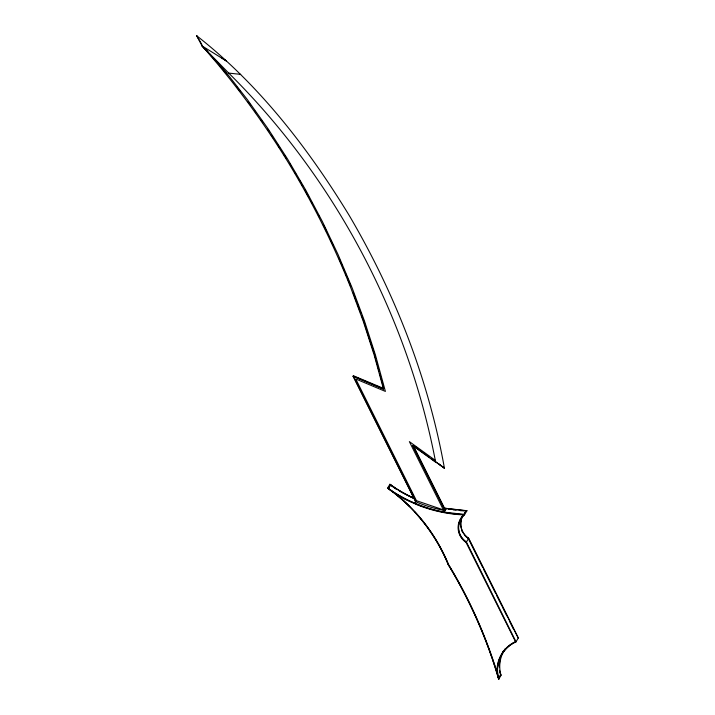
<?xml version="1.0" encoding="UTF-8"?>
<svg xmlns="http://www.w3.org/2000/svg" width="715" height="715" viewBox="0 0 715 715"><rect width="100%" height="100%" fill="white"/><g stroke="black" fill="none" stroke-linecap="round" stroke-linejoin="round"><path stroke-width="1.07" d="M202.381 45.367L202.05 45.921C233.421 81.322 261.61 119.45 286.527 159.651A829.275 815.1 30.7 0 1 350.842 287.913L363.292 321.366L374.186 355.123L383.49 389.058L353.085 376.331L353.416 375.777L383.812 388.504M383.49 389.058L353.255 376.054L415.719 501.331L414.566 503.271M505.416 648.505A32.193 31.639 30.7 0 0 501.009 675.371L498.704 679.25L495.674 669.267A480.051 471.837 30.7 0 0 448.251 564.725A174.844 171.859 30.7 0 0 394.197 493.109L387.593 488.139L389.89 484.27L395.583 488.139A139.827 137.441 30.7 0 0 413.699 498.042M435.819 461.97L444.426 468.191C428.437 379.057 395.073 293.525 349.269 215.546C308.237 148.291 259.053 84.567 196.688 35.75L202.05 45.921L225.618 71.697L247.631 99.984L268.045 128.772L287.51 158.945L305.698 190.02L322.554 221.9L338.016 254.46L352.012 287.582L364.498 321.124L375.42 354.98L385.403 391.409L355.757 378.995L416.434 500.688L443.398 509.867L409.364 441.62L435.256 460.335M444.122 512.28L446.419 508.401L466.877 510.707L464.58 514.586A17.482 17.187 30.7 0 0 466.341 542.176L468.638 538.297A17.482 17.187 30.7 0 1 462.149 517.034M448.251 564.725L448.332 564.591A174.844 171.859 30.7 0 0 441.87 550.595M498.704 679.25A32.193 31.639 30.7 0 1 516.016 641.802L518.312 637.923L468.638 538.297M353.085 376.331L415.549 501.608L416.434 500.688M460.004 510.635L463.99 510.885M221.73 57.951L226.333 60.945L202.05 45.921L228.728 73.109L240.678 74.351M415.549 501.608L418.722 502.967A139.827 137.441 30.7 0 0 445.105 510.617L412.734 445.677L435.658 462.248C407.756 315.807 334.772 177.981 228.728 73.109M413.547 498.373L402.143 492.519M398.97 490.633L401.276 492.045M387.593 488.139L393.286 492.018A139.827 137.441 30.7 0 0 411.402 501.921L417.73 504.62A139.827 137.441 30.7 0 0 464.58 514.586M415.71 447.036L417.471 448.314M423.638 452.774L425.407 454.052M431.574 458.512L433.344 459.781M413.779 446.044L429.652 457.511M431.413 458.789L444.426 468.191L438.518 463.642M389.89 484.27L395.717 488.649M394.403 487.862L390.542 484.958L388.406 488.56L394.278 492.975A174.844 171.859 30.7 0 1 409.722 506.685M395.949 489.024L396.414 489.373M468.343 538.529L466.26 536.902A17.857 17.553 30.7 0 1 464.965 535.598M205.196 48.665L208.002 51.963M209.406 53.607L211.515 56.083M220.22 66.289L225.127 72.045M225.806 72.921L227.164 74.664M236.665 86.873L240.061 91.234M248.132 101.78L250.706 105.409M254.576 110.861L255.863 112.675M261.011 119.932L262.941 122.658M267.446 129.013L269.215 131.748M270.976 134.483L273.327 138.129M277.447 144.51L279.797 148.157M283.918 154.538L286.268 158.185M196.688 35.75L201.862 44.491M518.232 638.066L468.557 538.431A17.482 17.187 30.7 0 1 463.302 514.827M468.843 539.521L482.697 567.308M483.68 569.292L489.123 580.205M490.115 582.189L495.558 593.11M496.55 595.095L501.993 606.007M502.976 607.991L506.935 615.937M509.411 620.897L513.37 628.834M516.016 641.802L466.421 542.033A17.482 17.187 30.7 0 1 464.661 514.442M413.556 446.124L445.436 510.063M412.895 445.4L445.275 510.34M353.416 375.777L354.408 377.761M381.175 431.458L382.168 433.442M387.619 444.381L388.611 446.375M392.58 454.329L395.055 459.298M399.024 467.252L400.016 469.237M405.468 480.176L406.46 482.169M410.428 490.124L412.904 495.093M353.121 292.587L356.615 301.989M357.402 304.081L360.896 313.492M361.674 315.583L363.622 320.812M363.962 321.866L374.177 353.514M499.481 670.348L499.74 671.215M500.071 672.279L501.009 675.371M499.419 670.545L500.634 674.558L498.498 678.16L495.754 669.124A480.051 471.837 30.7 0 0 492.501 659.203M374.517 354.569L375.679 358.805M376.26 360.932L377.136 364.114M377.717 366.232L379.165 371.532M379.745 373.659L380.621 376.841M381.202 378.959L383.526 387.441M464.893 512.7A17.482 17.187 30.7 0 1 466.797 510.841M465.572 511.904A17.482 17.187 30.7 0 1 466.877 510.707M498.793 679.116A32.193 31.639 30.7 0 1 516.096 641.668M446.419 508.401A139.827 137.441 30.7 0 1 443.532 507.829M444.408 508.168A139.827 137.441 30.7 0 0 446.339 508.544L465.93 510.787L463.794 514.389L444.203 512.137A139.827 137.441 30.7 0 1 417.819 504.486L411.483 501.778A139.827 137.441 30.7 0 1 393.366 491.875L388.397 488.497L390.533 484.895L395.502 488.282A139.827 137.441 30.7 0 0 413.619 498.185M414.736 511.895A174.844 171.859 30.7 0 1 441.396 549.683M289.691 163.735A829.275 815.1 30.7 0 1 290.817 165.603M294.714 172.145A829.275 815.1 30.7 0 1 295.822 174.022M299.102 179.671A829.275 815.1 30.7 0 1 300.72 182.504M301.802 184.399A829.275 815.1 30.7 0 1 302.874 186.293M304.992 190.083A829.275 815.1 30.7 0 1 308.674 196.768M311.266 201.559A829.275 815.1 30.7 0 1 312.294 203.48M318.354 215.072A829.275 815.1 30.7 0 1 319.346 217.011M323.26 224.796A829.275 815.1 30.7 0 1 326.621 231.642M330.384 239.498A829.275 815.1 30.7 0 1 333.154 245.424M338.981 258.312A829.275 815.1 30.7 0 1 340.295 261.297M341.162 263.281A829.275 815.1 30.7 0 1 342.458 266.275M343.307 268.277A829.275 815.1 30.7 0 1 344.585 271.28M345.425 273.282A829.275 815.1 30.7 0 1 346.677 276.285M347.508 278.296A829.275 815.1 30.7 0 1 350.77 286.349M448.332 564.591A480.051 471.837 30.7 0 1 492.17 658.211M499.365 667.015A32.559 32.005 30.7 0 1 499.785 661.339M499.946 660.401A32.559 32.005 30.7 0 1 500.366 658.551M500.893 656.736A32.559 32.005 30.7 0 1 501.894 654.073M502.279 653.206A32.559 32.005 30.7 0 1 503.583 650.686M462.811 532.639A17.857 17.553 30.7 0 1 461.622 530.164M460.442 524.846A17.857 17.553 30.7 0 1 461.81 516.882M456.09 510.233A140.203 137.798 30.7 0 1 453.158 509.867M450.236 509.429A140.203 137.798 30.7 0 1 448.296 509.107M446.357 508.758A140.203 137.798 30.7 0 1 444.426 508.383M463.713 514.898L462.391 516.185A17.866 17.553 30.7 0 0 463.964 540.781L466.046 542.408L515.515 641.641L512.476 643.214A32.568 32.014 30.7 0 0 497.095 671.841L492.778 659.23A480.355 472.141 30.7 0 0 448.582 564.564A175.184 172.19 30.7 0 0 400.811 498.105L395.949 494.083L405.039 499.24L417.596 504.969A140.203 137.807 30.7 0 0 457.698 514.514L463.713 514.898"/></g></svg>
